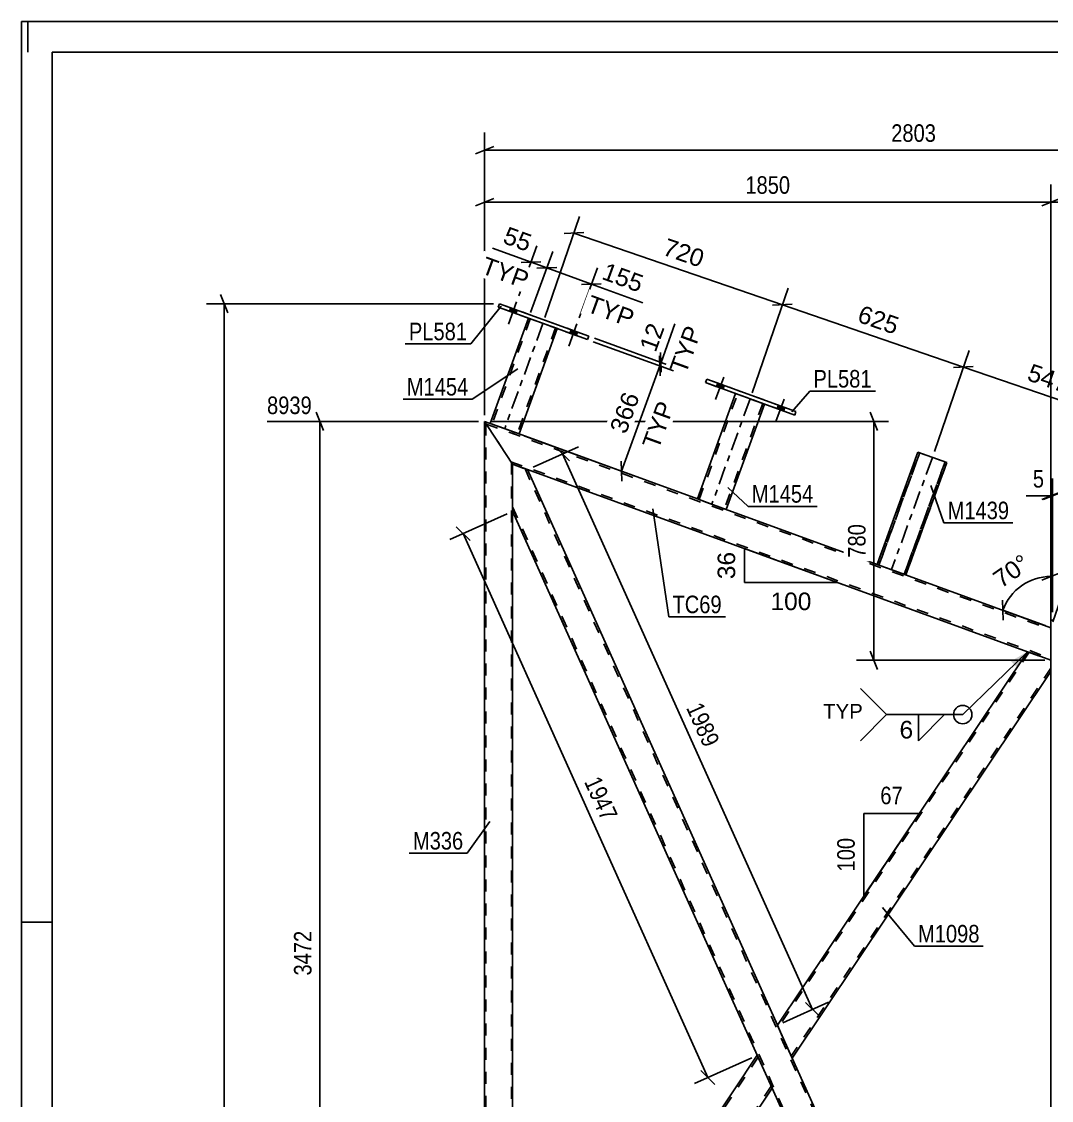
# Model space of a CAD drawing. Header units: millimetres. Extents: x 0 to 841, y 0 to 594.
# Drawn here: x 0 to 168.2, y 417.9 to 594 of the extents above; entities that cross this region are included whole.
import ezdxf

# ---------------------------------------------------------------- set-up
doc = ezdxf.new("R2010")
doc.units = ezdxf.units.MM
doc.linetypes.add('DXK_LINE_DOT2', pattern=[3.9198, 1.9599, -1.9599])
doc.linetypes.add('DXK_LINE_DOT3', pattern=[5.9187, 2.979, -0.9799, 0.9799, -0.9799])
doc.styles.add('Arial', font='ARIAL.TTF', dxfattribs={"height": 0.2})
doc.styles.add('Arial Narrow', font='ARIALN.TTF', dxfattribs={"height": 0.2})

# ---------------------------------------------------------------- blocks, each defined once
blk = doc.blocks.new('Unknown-247104153-1133')
at = {"color": 5, "linetype": 'Continuous'}
for p, q in [((841, 594), (0, 594)), ((0, 594), (0, 0)), ((1, 589), (1, 594)), ((836, 589), (5, 589)), ((5, 589), (5, 5)), ((5, 447), (0, 447))]:
    blk.add_line(p, q, dxfattribs=at)
blk = doc.blocks.new('Part-247104153-5560 - 5542')
at = {"color": 2, "linetype": 'Continuous'}
for q in [(168.12, 299.95), (168.37, 496.31)]:
    blk.add_line((168.12, 496.31), q, dxfattribs=at)
blk = doc.blocks.new('Bolt-247104153-20869 - 5542')
at = {"linetype": 'Continuous'}
for points in [[(79.7, 546.72), (80.73, 546.34), (80.93, 546.91), (79.9, 547.28)], [(89.56, 543.13), (90.6, 542.75), (90.8, 543.32), (89.77, 543.69)]]:
    blk.add_hatch(color=1, dxfattribs=at).paths.add_polyline_path(points)
at = {"color": 1, "linetype": 'Continuous'}
for p, q in [((80.84, 548.27), (79.51, 544.61)), ((79.9, 547.28), (79.7, 546.72)), ((80.93, 546.91), (80.73, 546.34)), ((90.71, 544.68), (89.38, 541.01)), ((89.77, 543.69), (89.56, 543.13)), ((90.8, 543.32), (90.6, 542.75))]:
    blk.add_line(p, q, dxfattribs=at)
blk = doc.blocks.new('Part-247104153-5555 - 5542')
at = {"color": 2, "linetype": 'Continuous'}
for p, q in [((75.62, 355.15), (75.62, 528.73)), ((80.19, 514.06), (80.19, 365.6))]:
    blk.add_line(p, q, dxfattribs=at)
at = {"color": 7, "linetype": 'DXK_LINE_DOT2'}
for p, q in [((75.62, 528.73), (80.19, 521.74)), ((75.82, 528.42), (75.82, 355.4)), ((79.99, 522.05), (79.99, 360.63)), ((80.19, 521.74), (80.19, 514.06)), ((80.19, 365.6), (80.19, 360.88)), ((80.19, 360.88), (75.62, 355.15))]:
    blk.add_line(p, q, dxfattribs=at)
blk = doc.blocks.new('Part-247104153-20852 - 5542')
at = {"color": 2, "linetype": 'Continuous'}
for p, q in [((78.07, 547.95), (77.86, 547.39)), ((78.07, 547.95), (92.63, 542.65)), ((77.86, 547.39), (92.43, 542.08)), ((92.43, 542.08), (92.63, 542.65))]:
    blk.add_line(p, q, dxfattribs=at)
at = {"color": 7, "linetype": 'DXK_LINE_DOT2'}
for p, q in [((78.07, 547.95), (92.63, 542.65)), ((77.86, 547.39), (92.43, 542.08))]:
    blk.add_line(p, q, dxfattribs=at)
blk = doc.blocks.new('Part-247104153-5628 - 5542')
at = {"color": 2, "linetype": 'Continuous'}
for p, q in [((164.26, 491.14), (123.43, 430.17)), ((164.26, 491.14), (164.31, 491.13)), ((164.31, 491.13), (164.85, 490.93)), ((164.85, 490.93), (168.12, 489.74)), ((168.12, 487.91), (125.85, 424.8)), ((123.43, 430.17), (123.72, 429.53)), ((123.72, 429.53), (125.85, 424.8))]:
    blk.add_line(p, q, dxfattribs=at)
at = {"color": 7, "linetype": 'DXK_LINE_DOT2'}
for p, q in [((164.55, 491.04), (123.58, 429.85)), ((164.43, 491.08), (164.85, 490.93)), ((164.58, 491.03), (164.55, 491.04)), ((164.55, 491.04), (164.58, 491.03)), ((164.62, 491.01), (164.58, 491.03)), ((168.12, 489.74), (168.12, 487.91)), ((168.12, 488.45), (125.71, 425.12)), ((123.58, 429.85), (123.43, 430.17))]:
    blk.add_line(p, q, dxfattribs=at)
blk = doc.blocks.new('Part-247104153-5646 - 5542')
at = {"color": 2, "linetype": 'Continuous'}
for p, q in [((120.15, 425.27), (80.19, 365.6)), ((120.15, 425.27), (122.57, 419.9)), ((122.57, 419.9), (82.31, 359.78)), ((80.19, 365.6), (80.19, 360.88))]:
    blk.add_line(p, q, dxfattribs=at)
at = {"color": 7, "linetype": 'DXK_LINE_DOT2'}
for p, q in [((120.3, 424.95), (80.19, 365.06)), ((122.43, 420.22), (82.02, 359.89)), ((80.19, 360.88), (80.5, 361.27)), ((80.82, 361.02), (80.39, 360.49)), ((80.5, 361.27), (80.82, 361.02)), ((80.39, 360.49), (82.31, 359.78))]:
    blk.add_line(p, q, dxfattribs=at)
blk = doc.blocks.new('Part-247104153-5663 - 5542')
at = {"color": 2, "linetype": 'Continuous'}
for p, q in [((76.17, 527.89), (75.62, 528.73)), ((75.62, 528.73), (76.55, 528.39)), ((76.17, 527.89), (80.19, 521.74)), ((78.1, 527.83), (110.38, 516.08)), ((82.61, 520.86), (164.26, 491.14)), ((111.93, 515.51), (139.75, 505.39)), ((140.31, 505.18), (168.12, 495.06))]:
    blk.add_line(p, q, dxfattribs=at)
at = {"color": 7, "linetype": 'DXK_LINE_DOT2'}
for p, q in [((75.62, 528.73), (75.78, 528.48)), ((76.55, 528.39), (78.1, 527.83)), ((75.89, 528.31), (168.12, 494.74)), ((79.92, 522.16), (168.12, 490.06)), ((80.19, 521.74), (82.61, 520.86)), ((110.38, 516.08), (111.93, 515.51)), ((139.75, 505.39), (140.31, 505.18)), ((168.12, 495.06), (168.12, 489.74)), ((164.26, 491.14), (168.12, 489.74))]:
    blk.add_line(p, q, dxfattribs=at)
blk = doc.blocks.new('Part-247104153-5691 - 5542')
at = {"color": 2, "linetype": 'Continuous'}
for p, q in [((82.61, 520.86), (80.19, 521.74)), ((80.19, 521.74), (80.19, 514.06)), ((82.61, 520.86), (123.43, 430.17)), ((80.19, 514.06), (120.15, 425.27)), ((125.85, 424.8), (168.12, 330.88)), ((122.57, 419.9), (162.84, 330.42))]:
    blk.add_line(p, q, dxfattribs=at)
at = {"color": 7, "linetype": 'DXK_LINE_DOT2'}
for p, q in [((82.22, 521.01), (168.12, 330.15)), ((80.19, 514.79), (163.23, 330.28)), ((123.43, 430.17), (125.85, 424.8)), ((120.15, 425.27), (122.57, 419.9))]:
    blk.add_line(p, q, dxfattribs=at)
blk = doc.blocks.new('Bolt-247104153-20866 - 5542')
at = {"linetype": 'Continuous'}
for points in [[(113.52, 534.41), (114.56, 534.03), (114.76, 534.6), (113.73, 534.97)], [(123.39, 530.82), (124.42, 530.44), (124.63, 531), (123.6, 531.38)]]:
    blk.add_hatch(color=1, dxfattribs=at).paths.add_polyline_path(points)
at = {"color": 1, "linetype": 'Continuous'}
for p, q in [((114.67, 535.96), (113.34, 532.29)), ((113.73, 534.97), (113.52, 534.41)), ((114.76, 534.6), (114.56, 534.03)), ((124.54, 532.37), (123.21, 528.7)), ((123.6, 531.38), (123.39, 530.82)), ((124.63, 531), (124.42, 530.44))]:
    blk.add_line(p, q, dxfattribs=at)
blk = doc.blocks.new('Part-247104153-20849 - 5542')
at = {"color": 2, "linetype": 'Continuous'}
for p, q in [((110.38, 516.08), (116.62, 533.28)), ((121.32, 531.57), (115.08, 514.37)), ((110.38, 516.08), (110.94, 515.87)), ((110.94, 515.87), (115.08, 514.37))]:
    blk.add_line(p, q, dxfattribs=at)
at = {"color": 7, "linetype": 'DXK_LINE_DOT2'}
for p, q in [((110.66, 515.97), (116.91, 533.18)), ((121.32, 531.57), (116.62, 533.28)), ((116.62, 533.28), (116.62, 533.28)), ((116.62, 533.28), (121.32, 531.57)), ((116.62, 533.28), (116.62, 533.28)), ((116.91, 533.18), (116.91, 533.18)), ((121.04, 531.67), (114.8, 514.47)), ((121.04, 531.67), (121.04, 531.67)), ((121.32, 531.57), (121.32, 531.57)), ((121.32, 531.57), (121.32, 531.57)), ((121.32, 531.57), (121.32, 531.57)), ((110.38, 516.08), (115.08, 514.37)), ((110.38, 516.08), (110.38, 516.08)), ((110.38, 516.08), (110.38, 516.08)), ((110.38, 516.08), (110.38, 516.08)), ((110.66, 515.98), (110.66, 515.97)), ((110.66, 515.97), (110.68, 515.97)), ((110.68, 515.97), (110.73, 515.95)), ((110.73, 515.95), (110.74, 515.94)), ((110.74, 515.94), (110.83, 515.91))]:
    blk.add_line(p, q, dxfattribs=at)
at = {"color": 7, "linetype": 'DXK_LINE_DOT3'}
blk.add_line((118.97, 532.43), (112.73, 515.22), dxfattribs=at)
blk = doc.blocks.new('Part-247104153-20850 - 5542')
at = {"color": 2, "linetype": 'Continuous'}
for p, q in [((111.9, 535.64), (111.69, 535.07)), ((111.9, 535.64), (126.46, 530.34)), ((111.69, 535.07), (126.26, 529.77)), ((126.26, 529.77), (126.46, 530.34))]:
    blk.add_line(p, q, dxfattribs=at)
at = {"color": 7, "linetype": 'DXK_LINE_DOT2'}
for p, q in [((111.9, 535.64), (126.46, 530.34)), ((111.69, 535.07), (126.26, 529.77))]:
    blk.add_line(p, q, dxfattribs=at)
blk = doc.blocks.new('Part-247104153-20851 - 5542')
at = {"color": 2, "linetype": 'Continuous'}
for p, q in [((76.55, 528.39), (82.8, 545.59)), ((87.49, 543.88), (81.25, 526.68)), ((76.55, 528.39), (77.11, 528.18)), ((77.11, 528.18), (81.25, 526.68))]:
    blk.add_line(p, q, dxfattribs=at)
at = {"color": 7, "linetype": 'DXK_LINE_DOT2'}
for p, q in [((83.08, 545.49), (76.83, 528.29)), ((87.5, 543.88), (82.8, 545.59)), ((82.8, 545.59), (82.8, 545.59)), ((82.8, 545.59), (87.5, 543.88)), ((82.8, 545.59), (82.8, 545.59)), ((83.08, 545.49), (83.08, 545.49)), ((87.21, 543.99), (80.97, 526.79)), ((87.21, 543.99), (87.21, 543.99)), ((87.5, 543.88), (87.49, 543.88)), ((87.49, 543.88), (87.5, 543.88)), ((87.5, 543.88), (87.5, 543.88)), ((76.55, 528.39), (81.25, 526.68)), ((76.55, 528.39), (76.55, 528.39)), ((76.55, 528.39), (76.55, 528.39)), ((76.55, 528.39), (76.55, 528.39)), ((76.83, 528.29), (76.85, 528.28)), ((76.85, 528.28), (76.9, 528.26)), ((76.9, 528.26), (76.91, 528.26)), ((76.91, 528.26), (77, 528.22))]:
    blk.add_line(p, q, dxfattribs=at)
at = {"color": 7, "linetype": 'DXK_LINE_DOT3'}
blk.add_line((85.15, 544.74), (78.9, 527.54), dxfattribs=at)
blk = doc.blocks.new('Part-247104153-20853 - 5542')
at = {"color": 2, "linetype": 'Continuous'}
for p, q in [((139.74, 505.39), (146.4, 523.71)), ((146.4, 523.71), (146.4, 523.71)), ((146.4, 523.71), (151.1, 522.01)), ((144.44, 503.68), (151.1, 522.01)), ((151.1, 522.01), (151.1, 522.01)), ((144.44, 503.68), (139.75, 505.39)), ((144.44, 503.68), (144.44, 503.68))]:
    blk.add_line(p, q, dxfattribs=at)
at = {"color": 7, "linetype": 'DXK_LINE_DOT2'}
for p, q in [((139.74, 505.39), (146.4, 523.71)), ((140.03, 505.29), (146.68, 523.61)), ((146.68, 523.61), (140.03, 505.29)), ((151.1, 522.01), (146.4, 523.71)), ((146.68, 523.61), (146.68, 523.61)), ((146.7, 523.6), (146.75, 523.59)), ((144.16, 503.78), (150.82, 522.11)), ((150.82, 522.11), (144.16, 503.78)), ((151.1, 522.01), (144.44, 503.68)), ((150.82, 522.11), (150.82, 522.11)), ((144.44, 503.68), (139.74, 505.39)), ((139.74, 505.39), (139.74, 505.39)), ((139.74, 505.39), (139.74, 505.39)), ((139.74, 505.39), (139.75, 505.39)), ((140.03, 505.29), (140.03, 505.29)), ((140.03, 505.29), (140.03, 505.29)), ((144.09, 503.81), (144.14, 503.79)), ((144.14, 503.79), (144.16, 503.78)), ((144.16, 503.78), (144.16, 503.78))]:
    blk.add_line(p, q, dxfattribs=at)
at = {"color": 7, "linetype": 'DXK_LINE_DOT3'}
blk.add_line((148.75, 522.86), (142.09, 504.54), dxfattribs=at)
blk = doc.blocks.new('Bolt-247104153-20867 - 5542')
at = {"linetype": 'Continuous'}
for points in [[(113.52, 534.41), (114.56, 534.03), (114.76, 534.6), (113.73, 534.97)], [(123.39, 530.82), (124.42, 530.44), (124.63, 531), (123.6, 531.38)]]:
    blk.add_hatch(color=1, dxfattribs=at).paths.add_polyline_path(points)
at = {"color": 1, "linetype": 'Continuous'}
for p, q in [((114.67, 535.96), (113.34, 532.29)), ((113.73, 534.97), (113.52, 534.41)), ((114.76, 534.6), (114.56, 534.03)), ((124.54, 532.37), (123.21, 528.7)), ((123.6, 531.38), (123.39, 530.82)), ((124.63, 531), (124.42, 530.44))]:
    blk.add_line(p, q, dxfattribs=at)
blk = doc.blocks.new('Bolt-247104153-20868 - 5542')
at = {"linetype": 'Continuous'}
for points in [[(79.7, 546.72), (80.73, 546.34), (80.93, 546.91), (79.9, 547.28)], [(89.56, 543.13), (90.6, 542.75), (90.8, 543.32), (89.77, 543.69)]]:
    blk.add_hatch(color=1, dxfattribs=at).paths.add_polyline_path(points)
at = {"color": 1, "linetype": 'Continuous'}
for p, q in [((80.84, 548.27), (79.51, 544.61)), ((79.9, 547.28), (79.7, 546.72)), ((80.93, 546.91), (80.73, 546.34)), ((90.71, 544.68), (89.38, 541.01)), ((89.77, 543.69), (89.56, 543.13)), ((90.8, 543.32), (90.6, 542.75))]:
    blk.add_line(p, q, dxfattribs=at)
blk = doc.blocks.new('StraightDimension-247104153-25401 - 5542')
at = {"color": 7, "linetype": 'Continuous'}
for p, q in [((149.07, 523.81), (154.75, 540.3)), ((155.43, 537.68), (152.21, 537.53)), ((153.82, 537.61), (179.69, 528.71)), ((168.44, 496.01), (180.62, 531.4)), ((178.08, 528.63), (181.3, 528.79))]:
    blk.add_line(p, q, dxfattribs=at)
at = {"color": 0}
blk.add_wipeout([(170.72, 532.59), (172.09, 536.56), (164.64, 539.12), (163.28, 535.15)], dxfattribs=at)
at = {"color": 3, "style": 'Arial'}
blk.add_text('547', height=2.865, rotation=-18.9821, dxfattribs=at).set_placement((164.04, 535.52))
blk = doc.blocks.new('StraightDimension-247104153-25268 - 5542')
at = {"color": 7, "linetype": 'Continuous'}
for p, q in [((75.62, 529.73), (75.62, 567.39)), ((168.12, 497.31), (168.12, 567.39)), ((77.12, 565.14), (74.12, 563.94)), ((75.62, 564.54), (168.12, 564.54)), ((166.62, 563.94), (169.62, 565.14))]:
    blk.add_line(p, q, dxfattribs=at)
at = {"color": 0}
blk.add_wipeout([(126.12, 565.29), (126.12, 569.49), (117.61, 569.49), (117.61, 565.29)], dxfattribs=at)
at = {"color": 3, "style": 'Arial Narrow'}
blk.add_text('1850', height=2.863, dxfattribs=at).set_placement((118.21, 565.89))
blk = doc.blocks.new('StraightDimension-247104153-14391 - 5542')
at = {"color": 7, "linetype": 'Continuous'}
for p, q in [((49.3, 527.23), (48.1, 530.23)), ((74.62, 528.73), (40.09, 528.73)), ((48.7, 355.15), (48.7, 528.73))]:
    blk.add_line(p, q, dxfattribs=at)
at = {"color": 0, "linetype": 'Continuous'}
blk.add_wipeout([(48, 529.33), (48, 533.53), (39.49, 533.53), (39.49, 529.33)], dxfattribs=at)
at = {"color": 0}
blk.add_wipeout([(47.95, 446.2), (43.75, 446.2), (43.75, 437.68), (47.95, 437.68)], dxfattribs=at)
at = {"color": 3, "linetype": 'Continuous', "style": 'Arial Narrow'}
blk.add_text('8939', height=2.863, dxfattribs=at).set_placement((40.09, 529.93))
at = {"color": 3, "style": 'Arial Narrow'}
blk.add_text('3472', height=2.863, rotation=90.0002, dxfattribs=at).set_placement((47.35, 438.28))
blk = doc.blocks.new('StraightDimension-247104153-25267 - 5542')
at = {"color": 7, "linetype": 'Continuous'}
for p, q in [((168.12, 497.31), (168.12, 567.39)), ((193.12, 497.31), (193.12, 567.39)), ((169.62, 565.14), (166.62, 563.94)), ((168.12, 564.54), (193.12, 564.54)), ((191.62, 563.94), (194.62, 565.14))]:
    blk.add_line(p, q, dxfattribs=at)
at = {"color": 0}
blk.add_wipeout([(183.96, 565.29), (183.96, 569.49), (177.28, 569.49), (177.28, 565.29)], dxfattribs=at)
at = {"color": 3, "style": 'Arial Narrow'}
blk.add_text('500', height=2.863, dxfattribs=at).set_placement((177.88, 565.89))
blk = doc.blocks.new('AngleDimension-247104153-34045 - 5542')
at = {"color": 7, "linetype": 'Continuous'}
for p, q in [((169.62, 504.02), (166.62, 502.82)), ((168.12, 503.42), (168.12, 495.06)), ((160.31, 496.31), (160.21, 499.54)), ((167.18, 495.4), (160.26, 497.92)), ((160.26, 497.92), (168.12, 495.06))]:
    blk.add_line(p, q, dxfattribs=at)
blk.add_arc((168.12, 495.06), 8.36, 90, 160, dxfattribs=at)
at = {"color": 0}
blk.add_wipeout([(165.77, 504.73), (163.36, 508.17), (157.43, 504.01), (159.84, 500.57)], dxfattribs=at)
at = {"color": 3, "style": 'Arial'}
blk.add_text('70°', height=2.865, rotation=35.002, dxfattribs=at).set_placement((159.98, 501.41))
blk = doc.blocks.new('StraightDimension-247104153-5966 - 5542')
at = {"color": 7, "linetype": 'Continuous'}
for p, q in [((83.53, 521.27), (90.95, 524.61)), ((89.51, 522.32), (87.19, 524.57)), ((88.35, 523.44), (129.17, 432.75)), ((124.34, 430.58), (131.77, 433.92)), ((128.01, 433.87), (130.33, 431.63))]:
    blk.add_line(p, q, dxfattribs=at)
at = {"color": 0}
blk.add_wipeout([(111.19, 474.52), (115.02, 476.25), (111.53, 484.01), (107.7, 482.29)], dxfattribs=at)
at = {"color": 3, "style": 'Arial Narrow'}
blk.add_text('1989', height=2.863, rotation=-65.7698, dxfattribs=at).set_placement((108.49, 481.99))
blk = doc.blocks.new('StraightDimension-247104153-13897 - 5542')
at = {"color": 7, "linetype": 'Continuous'}
for p, q in [((168.12, 497.31), (168.12, 519.43)), ((168.37, 497.61), (168.37, 519.43)), ((166.62, 515.98), (169.62, 517.18)), ((169.87, 517.18), (166.87, 515.98)), ((168.12, 516.58), (168.37, 516.58))]:
    blk.add_line(p, q, dxfattribs=at)
at = {"color": 0}
blk.add_wipeout([(167.59, 517.33), (167.59, 521.53), (164.56, 521.53), (164.56, 517.33)], dxfattribs=at)
at = {"color": 7, "linetype": 'Continuous'}
blk.add_line((168.12, 516.58), (164.04, 516.58), dxfattribs=at)
blk.add_line((168.12, 516.58), (164.04, 516.58), dxfattribs=at)
at = {"color": 3, "style": 'Arial Narrow'}
blk.add_text('5', height=2.86, dxfattribs=at).set_placement((165.16, 517.93))
blk = doc.blocks.new('StraightDimension-247104153-14024 - 5542')
at = {"color": 7, "linetype": 'Continuous'}
for p, q in [((79.28, 513.65), (69.93, 509.44)), ((73.28, 509.31), (70.95, 511.55)), ((72.12, 510.43), (112.08, 421.64)), ((119.24, 424.86), (109.89, 420.65)), ((110.91, 422.76), (113.24, 420.52))]:
    blk.add_line(p, q, dxfattribs=at)
at = {"color": 0}
blk.add_wipeout([(94.53, 462.46), (98.36, 464.18), (94.86, 471.95), (91.03, 470.22)], dxfattribs=at)
at = {"color": 3, "style": 'Arial Narrow'}
blk.add_text('1947', height=2.863, rotation=-65.7698, dxfattribs=at).set_placement((91.83, 469.92))
blk = doc.blocks.new('StraightDimension-247104153-14051 - 5542')
at = {"color": 7, "linetype": 'Continuous'}
for p, q in [((139.79, 527.23), (138.59, 530.23)), ((76.62, 528.73), (141.59, 528.73)), ((139.19, 489.74), (139.19, 528.73)), ((167.12, 489.74), (136.34, 489.74)), ((138.59, 491.24), (139.79, 488.24))]:
    blk.add_line(p, q, dxfattribs=at)
at = {"color": 0}
blk.add_wipeout([(138.44, 512.58), (134.24, 512.58), (134.24, 505.89), (138.44, 505.89)], dxfattribs=at)
at = {"color": 3, "style": 'Arial Narrow'}
blk.add_text('780', height=2.863, rotation=90.0002, dxfattribs=at).set_placement((137.84, 506.49))
blk = doc.blocks.new('AngleDimension-247104153-14092 - 5542')
at = {"color": 7, "linetype": 'Continuous'}
for p, q in [((137.57, 464.74), (146.58, 464.74)), ((137.57, 451.28), (146.58, 464.74)), ((137.57, 451.28), (137.57, 464.74)), ((146.14, 464.08), (146.58, 464.74))]:
    blk.add_line(p, q, dxfattribs=at)
at = {"color": 0}
for points in [[(144.5, 465.64), (144.5, 469.84), (139.65, 469.84), (139.65, 465.64)], [(136.67, 461.35), (132.47, 461.35), (132.47, 454.67), (136.67, 454.67)]]:
    blk.add_wipeout(points, dxfattribs=at)
at = {"color": 3, "style": 'Arial Narrow'}
blk.add_text('67', height=2.863, dxfattribs=at).set_placement((140.25, 466.24))
blk.add_text('100', height=2.863, rotation=90.0002, dxfattribs=at).set_placement((136.07, 455.27))
blk = doc.blocks.new('StraightDimension-247104153-14547 - 5542')
at = {"color": 7, "linetype": 'Continuous'}
for p, q in [((75.62, 529.73), (75.62, 575.87)), ((215.76, 490.2), (215.76, 575.87)), ((77.12, 573.62), (74.12, 572.42)), ((75.62, 573.02), (215.76, 573.02)), ((214.26, 572.42), (217.26, 573.62))]:
    blk.add_line(p, q, dxfattribs=at)
at = {"color": 0}
blk.add_wipeout([(149.94, 573.77), (149.94, 577.97), (141.43, 577.97), (141.43, 573.77)], dxfattribs=at)
at = {"color": 3, "style": 'Arial Narrow'}
blk.add_text('2803', height=2.863, dxfattribs=at).set_placement((142.03, 574.37))
blk = doc.blocks.new('StraightDimension-247104153-23701 - 5542')
at = {"color": 7, "linetype": 'Continuous'}
for p, q in [((33.67, 546.45), (32.47, 549.45)), ((77.07, 547.95), (30.22, 547.95)), ((33.07, 276.95), (33.07, 547.95))]:
    blk.add_line(p, q, dxfattribs=at)
blk = doc.blocks.new('AngleDimension-247104153-25321 - 5542')
at = {"color": 7, "linetype": 'Continuous'}
for p, q in [((118.04, 507.97), (133.26, 502.43)), ((118.04, 507.97), (118.04, 502.43)), ((118.04, 502.43), (133.26, 502.43)), ((134.07, 502.13), (133.26, 502.43))]:
    blk.add_line(p, q, dxfattribs=at)
at = {"color": 0}
for points in [[(117.14, 508.02), (112.94, 508.02), (112.94, 502.38), (117.14, 502.38)], [(129.58, 497.33), (129.58, 501.53), (121.71, 501.53), (121.71, 497.33)]]:
    blk.add_wipeout(points, dxfattribs=at)
at = {"color": 3, "style": 'Arial'}
blk.add_text('36', height=2.865, rotation=90.0002, dxfattribs=at).set_placement((116.54, 502.98))
blk.add_text('100', height=2.865, dxfattribs=at).set_placement((122.31, 497.93))
blk = doc.blocks.new('StraightDimension-247104153-25336 - 5542')
at = {"color": 7, "linetype": 'Continuous'}
for p, q in [((93.37, 541.74), (106.48, 536.98)), ((93.57, 542.31), (106.68, 537.55)), ((104.27, 536.19), (104.17, 539.42)), ((104.37, 539.98), (104.48, 536.75)), ((104.22, 537.8), (104.43, 538.37))]:
    blk.add_line(p, q, dxfattribs=at)
at = {"color": 0}
blk.add_wipeout([(105.83, 544.42), (101.88, 545.86), (99.95, 540.55), (103.9, 539.11)], dxfattribs=at)
at = {"color": 7, "linetype": 'Continuous'}
blk.add_line((104.43, 538.37), (106.71, 544.66), dxfattribs=at)
at = {"color": 0, "linetype": 'Continuous'}
blk.add_wipeout([(111.9, 543.99), (107.95, 545.42), (104.88, 536.99), (108.83, 535.55)], dxfattribs=at)
at = {"color": 7, "linetype": 'Continuous'}
blk.add_line((104.43, 538.37), (106.71, 544.66), dxfattribs=at)
at = {"color": 3, "style": 'Arial'}
blk.add_text('12', height=2.865, rotation=70.0384, dxfattribs=at).set_placement((103.54, 539.88))
at = {"color": 3, "linetype": 'Continuous', "style": 'Arial'}
blk.add_text('TYP', height=2.865, rotation=70.0384, dxfattribs=at).set_placement((108.47, 536.32))
blk = doc.blocks.new('StraightDimension-247104153-25337 - 5542')
at = {"color": 7, "linetype": 'Continuous'}
for p, q in [((93.37, 541.74), (106.48, 536.98)), ((104.27, 536.19), (104.17, 539.42)), ((97.98, 520.61), (104.22, 537.8)), ((82.19, 526.34), (100.23, 519.79)), ((97.93, 522.22), (98.03, 518.99))]:
    blk.add_line(p, q, dxfattribs=at)
at = {"color": 0}
blk.add_wipeout([(101.74, 533.16), (97.79, 534.59), (95.1, 527.2), (99.05, 525.76)], dxfattribs=at)
at = {"color": 0, "linetype": 'Continuous'}
blk.add_wipeout([(107.43, 531.68), (103.48, 533.12), (100.41, 524.68), (104.36, 523.25)], dxfattribs=at)
at = {"color": 3, "style": 'Arial'}
blk.add_text('366', height=2.865, rotation=70.0384, dxfattribs=at).set_placement((98.69, 526.53))
at = {"color": 3, "linetype": 'Continuous', "style": 'Arial'}
blk.add_text('TYP', height=2.865, rotation=70.0384, dxfattribs=at).set_placement((104, 524.01))
blk = doc.blocks.new('StraightDimension-247104153-25402 - 5542')
at = {"color": 7, "linetype": 'Continuous'}
for p, q in [((119.31, 533.39), (125.18, 550.47)), ((125.87, 547.85), (122.64, 547.7)), ((124.25, 547.77), (153.82, 537.61)), ((149.07, 523.81), (154.75, 540.3)), ((152.21, 537.53), (155.43, 537.68))]:
    blk.add_line(p, q, dxfattribs=at)
at = {"color": 0}
blk.add_wipeout([(143, 542.12), (144.37, 546.09), (136.93, 548.65), (135.56, 544.68)], dxfattribs=at)
at = {"color": 3, "style": 'Arial'}
blk.add_text('625', height=2.865, rotation=-18.9821, dxfattribs=at).set_placement((136.32, 545.05))
blk = doc.blocks.new('StraightDimension-247104153-25403 - 5542')
at = {"color": 7, "linetype": 'Continuous'}
for p, q in [((85.47, 545.68), (91.14, 562.18)), ((91.83, 559.56), (88.6, 559.4)), ((90.22, 559.48), (124.25, 547.77)), ((119.31, 533.39), (125.18, 550.47)), ((122.64, 547.7), (125.87, 547.85))]:
    blk.add_line(p, q, dxfattribs=at)
at = {"color": 0}
blk.add_wipeout([(111.2, 553.06), (112.57, 557.03), (105.12, 559.59), (103.76, 555.62)], dxfattribs=at)
at = {"color": 3, "style": 'Arial'}
blk.add_text('720', height=2.865, rotation=-18.9821, dxfattribs=at).set_placement((104.52, 555.99))
blk = doc.blocks.new('StraightDimension-247104153-34028 - 5542')
at = {"color": 7, "linetype": 'Continuous'}
for p, q in [((83.14, 546.53), (86.76, 556.48)), ((84.17, 553.75), (87.4, 553.85)), ((85.78, 553.8), (93.07, 551.15)), ((91.05, 545.62), (94.04, 553.82)), ((94.68, 551.2), (91.45, 551.09))]:
    blk.add_line(p, q, dxfattribs=at)
at = {"color": 0}
blk.add_wipeout([(101.21, 548.98), (102.65, 552.92), (95.25, 555.62), (93.82, 551.67)], dxfattribs=at)
at = {"color": 7, "linetype": 'Continuous'}
blk.add_line((93.07, 551.15), (101.45, 548.09), dxfattribs=at)
at = {"color": 0, "linetype": 'Continuous'}
blk.add_wipeout([(99.73, 543.29), (101.17, 547.24), (92.73, 550.31), (91.3, 546.36)], dxfattribs=at)
at = {"color": 7, "linetype": 'Continuous'}
blk.add_line((93.07, 551.15), (101.45, 548.09), dxfattribs=at)
at = {"color": 3, "style": 'Arial'}
blk.add_text('155', height=2.865, rotation=-20.0077, dxfattribs=at).set_placement((94.58, 552.03))
at = {"color": 3, "linetype": 'Continuous', "style": 'Arial'}
blk.add_text('TYP', height=2.865, rotation=-20.0077, dxfattribs=at).set_placement((92.06, 546.72))
blk = doc.blocks.new('StraightDimension-247104153-34029 - 5542')
at = {"color": 7, "linetype": 'Continuous'}
for p, q in [((81.19, 549.21), (84.17, 557.42)), ((81.58, 554.69), (84.81, 554.79)), ((83.14, 546.53), (86.76, 556.48)), ((83.2, 554.74), (85.78, 553.8)), ((87.4, 553.85), (84.17, 553.75))]:
    blk.add_line(p, q, dxfattribs=at)
at = {"color": 0}
blk.add_wipeout([(82.96, 555.62), (84.4, 559.57), (79.09, 561.5), (77.66, 557.55)], dxfattribs=at)
at = {"color": 7, "linetype": 'Continuous'}
blk.add_line((83.2, 554.74), (76.91, 557.03), dxfattribs=at)
at = {"color": 0, "linetype": 'Continuous'}
blk.add_wipeout([(82.52, 549.56), (83.96, 553.5), (75.53, 556.57), (74.09, 552.63)], dxfattribs=at)
at = {"color": 7, "linetype": 'Continuous'}
blk.add_line((83.2, 554.74), (76.91, 557.03), dxfattribs=at)
at = {"color": 3, "style": 'Arial'}
blk.add_text('55', height=2.865, rotation=-20.0077, dxfattribs=at).set_placement((78.43, 557.91))
at = {"color": 3, "linetype": 'Continuous', "style": 'Arial'}
blk.add_text('TYP', height=2.865, rotation=-20.0077, dxfattribs=at).set_placement((74.86, 552.99))
blk = doc.blocks.new('Mark-247104153-5624 - 5542')
at = {"color": 0}
blk.add_wipeout([(156.46, 443.68), (156.46, 446.68), (146.41, 446.68), (146.41, 443.68)], dxfattribs=at)
blk.add_wipeout([(156.46, 443.68), (156.46, 446.68), (146.41, 446.68), (146.41, 443.68)], dxfattribs=at)
at = {"color": 30, "linetype": 'Continuous'}
for p, q in [((140.6, 449.41), (145.81, 443.08)), ((145.81, 443.08), (157.06, 443.08))]:
    blk.add_line(p, q, dxfattribs=at)
at = {"color": 3, "style": 'Arial Narrow'}
blk.add_text('M1098', height=2.863, dxfattribs=at).set_placement((146.41, 443.68))
blk = doc.blocks.new('Mark-247104153-5551 - 5542')
at = {"color": 0}
blk.add_wipeout([(72.15, 458.85), (72.15, 461.85), (63.92, 461.85), (63.92, 458.85)], dxfattribs=at)
blk.add_wipeout([(72.15, 458.85), (72.15, 461.85), (63.92, 461.85), (63.92, 458.85)], dxfattribs=at)
at = {"color": 30, "linetype": 'Continuous'}
for p in [(76.5, 463.45), (63.32, 458.25)]:
    blk.add_line(p, (72.75, 458.25), dxfattribs=at)
at = {"color": 3, "style": 'Arial Narrow'}
blk.add_text('M336', height=2.863, dxfattribs=at).set_placement((63.92, 458.85))
blk = doc.blocks.new('WeldMark-247104153-6100 - 5542')
at = {"linetype": 'Continuous'}
blk.add_hatch(color=30, dxfattribs=at).paths.add_polyline_path([(161.59, 489.59), (164.26, 491.14), (162.64, 488.52)])
at = {"color": 30, "linetype": 'Continuous'}
blk.add_line((164.26, 491.14), (153.71, 480.88), dxfattribs=at)
at = {"color": 3, "linetype": 'Continuous'}
for q in [(137, 485.16), (137, 476.59)]:
    blk.add_line((141.28, 480.88), q, dxfattribs=at)
for start, end in [(90, 270), (270, 90)]:
    blk.add_arc((153.71, 480.88), 1.5, start, end, dxfattribs=at)
at = {"color": 0}
blk.add_wipeout([(145.81, 476.78), (145.81, 480.18), (143.18, 480.18), (143.18, 476.78)], dxfattribs=at)
at = {"color": 30, "linetype": 'Continuous'}
blk.add_line((141.28, 480.88), (153.71, 480.88), dxfattribs=at)
at = {"color": 3, "linetype": 'Continuous'}
for p, q in [((146.46, 480.88), (150.75, 480.88)), ((150.75, 480.88), (146.46, 476.59)), ((146.46, 476.59), (146.46, 480.88))]:
    blk.add_line(p, q, dxfattribs=at)
at = {"color": 3, "style": 'Arial'}
blk.add_text('6', height=2.87, dxfattribs=at).set_placement((143.38, 476.98))
at = {"color": 0, "linetype": 'Continuous'}
blk.add_wipeout([(137.38, 480.23), (137.38, 482.73), (130.9, 482.73), (130.9, 480.23)], dxfattribs=at)
blk.add_wipeout([(137.38, 480.23), (137.38, 482.73), (130.9, 482.73), (130.9, 480.23)], dxfattribs=at)
at = {"color": 3, "linetype": 'Continuous', "style": 'Arial'}
blk.add_text('TYP', height=2.388, dxfattribs=at).set_placement((130.9, 480.23))
blk = doc.blocks.new('Mark-247104153-21040 - 5542')
at = {"color": 0}
blk.add_wipeout([(129.31, 515.47), (129.31, 518.47), (119.26, 518.47), (119.26, 515.47)], dxfattribs=at)
blk.add_wipeout([(129.31, 515.47), (129.31, 518.47), (119.26, 518.47), (119.26, 515.47)], dxfattribs=at)
at = {"color": 30, "linetype": 'Continuous'}
for p, q in [((115.36, 517.96), (118.66, 514.87)), ((118.66, 514.87), (129.91, 514.87))]:
    blk.add_line(p, q, dxfattribs=at)
at = {"color": 3, "style": 'Arial Narrow'}
blk.add_text('M1454', height=2.863, dxfattribs=at).set_placement((119.26, 515.47))
blk = doc.blocks.new('Mark-247104153-21043 - 5542')
at = {"color": 0}
blk.add_wipeout([(72.97, 532.96), (72.97, 535.96), (62.92, 535.96), (62.92, 532.96)], dxfattribs=at)
blk.add_wipeout([(72.97, 532.96), (72.97, 535.96), (62.92, 535.96), (62.92, 532.96)], dxfattribs=at)
at = {"color": 30, "linetype": 'Continuous'}
for p in [(81.07, 537.31), (62.32, 532.36)]:
    blk.add_line(p, (73.57, 532.36), dxfattribs=at)
at = {"color": 3, "style": 'Arial Narrow'}
blk.add_text('M1454', height=2.863, dxfattribs=at).set_placement((62.92, 532.96))
blk = doc.blocks.new('Mark-247104153-21046 - 5542')
at = {"color": 0}
blk.add_wipeout([(161.29, 512.77), (161.29, 515.77), (151.24, 515.77), (151.24, 512.77)], dxfattribs=at)
blk.add_wipeout([(161.29, 512.77), (161.29, 515.77), (151.24, 515.77), (151.24, 512.77)], dxfattribs=at)
at = {"color": 30, "linetype": 'Continuous'}
for p, q in [((148.5, 518.27), (150.64, 512.17)), ((150.64, 512.17), (161.89, 512.17))]:
    blk.add_line(p, q, dxfattribs=at)
at = {"color": 3, "style": 'Arial Narrow'}
blk.add_text('M1439', height=2.863, dxfattribs=at).set_placement((151.24, 512.77))
blk = doc.blocks.new('Mark-247104153-25247 - 5542')
at = {"color": 0}
blk.add_wipeout([(138.84, 534.26), (138.84, 537.26), (129.33, 537.26), (129.33, 534.26)], dxfattribs=at)
blk.add_wipeout([(138.84, 534.26), (138.84, 537.26), (129.33, 537.26), (129.33, 534.26)], dxfattribs=at)
at = {"color": 30, "linetype": 'Continuous'}
for p, q in [((125.82, 530.31), (128.73, 533.66)), ((128.73, 533.66), (139.44, 533.66))]:
    blk.add_line(p, q, dxfattribs=at)
at = {"color": 3, "style": 'Arial Narrow'}
blk.add_text('PL581', height=2.863, dxfattribs=at).set_placement((129.33, 534.26))
blk = doc.blocks.new('Mark-247104153-25227 - 5542')
at = {"color": 0}
blk.add_wipeout([(72.76, 541.98), (72.76, 544.98), (63.26, 544.98), (63.26, 541.98)], dxfattribs=at)
blk.add_wipeout([(72.76, 541.98), (72.76, 544.98), (63.26, 544.98), (63.26, 541.98)], dxfattribs=at)
at = {"color": 30, "linetype": 'Continuous'}
for p in [(78.35, 547.54), (62.66, 541.38)]:
    blk.add_line(p, (73.36, 541.38), dxfattribs=at)
at = {"color": 3, "style": 'Arial Narrow'}
blk.add_text('PL581', height=2.863, dxfattribs=at).set_placement((63.26, 541.98))
blk = doc.blocks.new('Mark-247104153-43772 - 5542')
at = {"color": 0}
blk.add_wipeout([(114.34, 497.43), (114.34, 500.43), (106.31, 500.43), (106.31, 497.43)], dxfattribs=at)
blk.add_wipeout([(114.34, 497.43), (114.34, 500.43), (106.31, 500.43), (106.31, 497.43)], dxfattribs=at)
at = {"color": 30, "linetype": 'Continuous'}
for p, q in [((103.12, 514.44), (105.71, 496.83)), ((105.71, 496.83), (114.94, 496.83))]:
    blk.add_line(p, q, dxfattribs=at)
at = {"color": 3, "style": 'Arial Narrow'}
blk.add_text('TC69', height=2.863, dxfattribs=at).set_placement((106.31, 497.43))

msp = doc.modelspace()

# ---------------------------------------------------------------- block references
for name in ['Unknown-247104153-1133', 'Part-247104153-20852 - 5542', 'Bolt-247104153-20869 - 5542', 'Bolt-247104153-20868 - 5542', 'Part-247104153-20851 - 5542', 'Part-247104153-20850 - 5542', 'Bolt-247104153-20866 - 5542', 'Bolt-247104153-20867 - 5542', 'Part-247104153-20849 - 5542', 'Part-247104153-5555 - 5542', 'Part-247104153-5663 - 5542', 'Part-247104153-20853 - 5542', 'Part-247104153-5691 - 5542', 'Part-247104153-5560 - 5542', 'Part-247104153-5628 - 5542', 'Part-247104153-5646 - 5542']:
    msp.add_blockref(name, (0, 0))

# ---------------------------------------------------------------- next in the draw order: block references
msp.add_blockref('StraightDimension-247104153-25401 - 5542', (0, 0))

# ---------------------------------------------------------------- next in the draw order: block references
msp.add_blockref('StraightDimension-247104153-25268 - 5542', (0, 0))

# ---------------------------------------------------------------- next in the draw order: block references
for name in ['StraightDimension-247104153-25267 - 5542', 'StraightDimension-247104153-14391 - 5542', 'StraightDimension-247104153-5966 - 5542']:
    msp.add_blockref(name, (0, 0))

# ---------------------------------------------------------------- next in the draw order: block references
for name in ['StraightDimension-247104153-14024 - 5542', 'AngleDimension-247104153-34045 - 5542', 'AngleDimension-247104153-14092 - 5542']:
    msp.add_blockref(name, (0, 0))

# ---------------------------------------------------------------- next in the draw order: block references
msp.add_blockref('StraightDimension-247104153-13897 - 5542', (0, 0))

# ---------------------------------------------------------------- next in the draw order: block references
msp.add_blockref('StraightDimension-247104153-14051 - 5542', (0, 0))

# ---------------------------------------------------------------- next in the draw order: block references
msp.add_blockref('StraightDimension-247104153-14547 - 5542', (0, 0))

# ---------------------------------------------------------------- next in the draw order: block references
msp.add_blockref('StraightDimension-247104153-23701 - 5542', (0, 0))

# ---------------------------------------------------------------- next in the draw order: block references
for name in ['StraightDimension-247104153-25402 - 5542', 'StraightDimension-247104153-25336 - 5542', 'Mark-247104153-21043 - 5542', 'Mark-247104153-21040 - 5542', 'Mark-247104153-21046 - 5542', 'AngleDimension-247104153-25321 - 5542', 'WeldMark-247104153-6100 - 5542', 'Mark-247104153-5551 - 5542', 'Mark-247104153-5624 - 5542']:
    msp.add_blockref(name, (0, 0))

# ---------------------------------------------------------------- next in the draw order: block references
for name in ['StraightDimension-247104153-25337 - 5542', 'Mark-247104153-43772 - 5542']:
    msp.add_blockref(name, (0, 0))

# ---------------------------------------------------------------- next in the draw order: block references
msp.add_blockref('StraightDimension-247104153-25403 - 5542', (0, 0))

# ---------------------------------------------------------------- next in the draw order: block references
for name in ['StraightDimension-247104153-34028 - 5542', 'Mark-247104153-25247 - 5542']:
    msp.add_blockref(name, (0, 0))

# ---------------------------------------------------------------- next in the draw order: block references
msp.add_blockref('StraightDimension-247104153-34029 - 5542', (0, 0))

# ---------------------------------------------------------------- next in the draw order: block references
msp.add_blockref('Mark-247104153-25227 - 5542', (0, 0))

doc.saveas('drawing.dxf')
